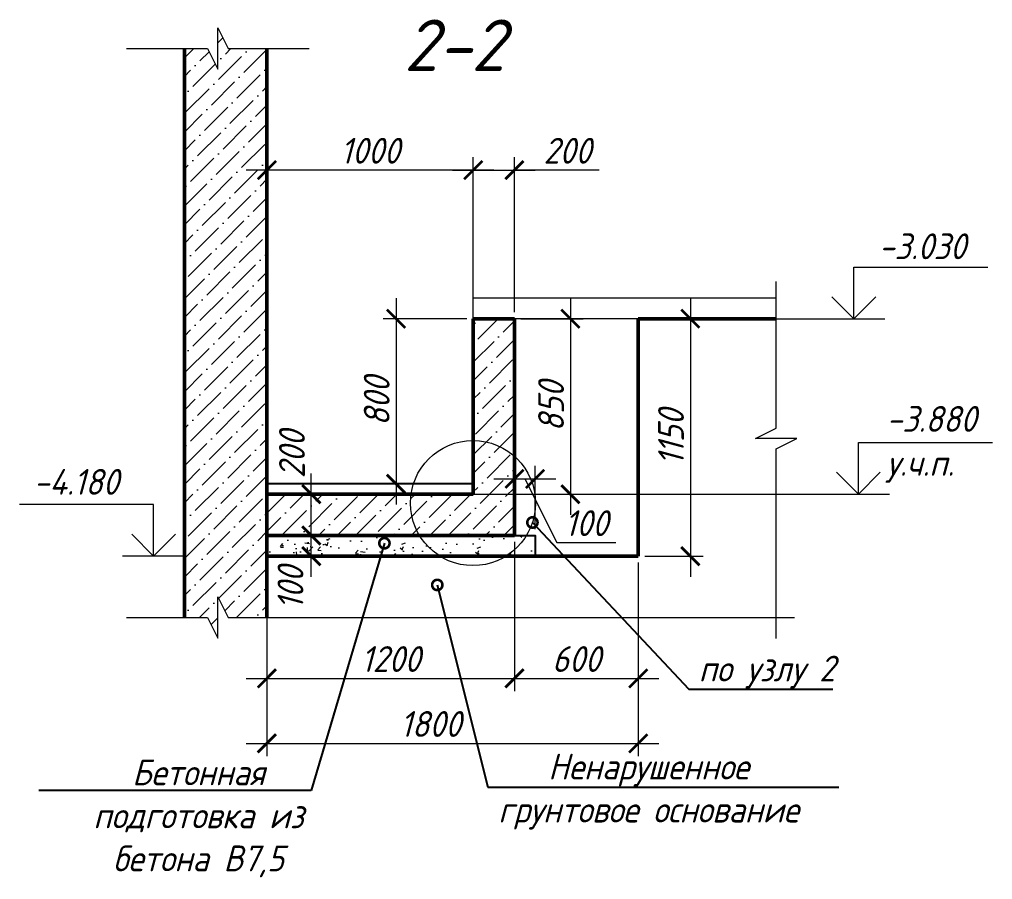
# Model space of a CAD drawing. Header units: millimetres. Extents: x 504091 to 2165846, y 135022 to 442887.
# Drawn here: x 1607539 to 1612255, y 234658 to 238824 of the extents above; entities that cross this region are included whole.
import ezdxf
from ezdxf import colors
from ezdxf.entities.mleader import LeaderData, LeaderLine
from ezdxf.enums import TextEntityAlignment as Align
from ezdxf.math import Vec2, Vec3

# ---------------------------------------------------------------- set-up
doc = ezdxf.new("R2010")
doc.units = ezdxf.units.MM
doc.linetypes.add('IMPORT-ADSK_Штриховая_ш3 п1_5 _2_', pattern=[4.5, 3, -1.5])
doc.layers.get('Defpoints').update_dxf_attribs({"color": 255})
for name, color, linetype, lineweight in [('S-STRS', 31, 'Continuous', 9), ('Высотные отметки', 7, 'Continuous', 9), ('Размер', 7, 'Continuous', 13), ('Размеры КР', 164, 'Continuous', 9), ('Типовые аннотации', 7, 'Continuous', 5), ('Штрих Стены', 7, 'Continuous', 5), ('Штрихока', 8, 'Continuous', 9)]:
    doc.layers.add(name, color=color, linetype=linetype, lineweight=lineweight)
for name, color, linetype in [('Стены внутр.1', 7, 'Continuous'), ('Тонкая', 7, 'Continuous'), ('ФВ-5', 7, 'Continuous')]:
    doc.layers.add(name, color=color, linetype=linetype)
doc.styles.add('GOST 2.304_new', font='isocpeur.ttf', dxfattribs={"width": 0.9, "oblique": 15})
doc.styles.add('Текст_М100', font='GOST_Common Italic.ttf', dxfattribs={"height": 250})
doc.linetypes.add('zem', pattern='A,1.9,[130,ltypeshp.shx,S=2.4,R=135,X=0.5,Y=-1.8],2,[130,ltypeshp.shx,S=2.4,R=135,X=0.5,Y=-1.8],2,[130,ltypeshp.shx,S=2.4,R=135,X=0.5,Y=-1.8],3.8', length=9.7)
doc.dimstyles.new('SPDS 1_50', dxfattribs={"dimscale": 50, "dimtxt": 2.5, "dimasz": 1.77, "dimexe": 1.25, "dimexo": 0.625, "dimtad": 1, "dimdec": 0, "dimrnd": 0.001, "dimzin": 9, "dimtxsty": 'GOST 2.304_new', "dimblk": 'ARCHTICK', "dimcen": 2.5, "dimdle": 2, "dimclrt": 256, "dimadec": 0, "dimazin": 2, "dimtfac": 0.75, "dimtdec": 0, "dimtmove": 1, "dimatfit": 3, "dimfxl": 0, "dimtolj": 1, "dimlwd": 9, "dimlwe": 9, "dimarcsym": 0})

# ---------------------------------------------------------------- blocks, each defined once
blk = doc.blocks.new('_ArchTick')
at = {"color": 0, "linetype": 'ByBlock', "const_width": 0.15}
blk.add_lwpolyline([(-0.5, -0.5), (0.5, 0.5)], dxfattribs=at)
blk = doc.blocks.new('*D4537')
at = {"layer": 'Defpoints', "color": 0, "lineweight": 20, "ltscale": 0.1, "transparency": 16777216}
for p in [(1608738.5, 238094.3), (1608738.5, 238074.4), (1609738.5, 237374.4)]:
    blk.add_point(p, dxfattribs=at)
at = {"layer": 'Стены внутр.1', "color": 0, "lineweight": 9, "ltscale": 0.1, "transparency": 16777216}
for p, q in [((1608738.5, 238105.6), (1608738.5, 238156.8)), ((1609738.5, 237405.6), (1609738.5, 238156.8)), ((1609838.5, 238094.3), (1608638.5, 238094.3))]:
    blk.add_line(p, q, dxfattribs=at)
at = {"layer": 'Стены внутр.1', "color": 0, "lineweight": 9, "ltscale": 0.1, "transparency": 16777216, "xscale": 88.5, "yscale": 88.5, "zscale": 88.5, "rotation": 180}
blk.add_blockref('_ArchTick', (1608738.5, 238094.3), dxfattribs=at)
at = {"layer": 'Стены внутр.1', "color": 0, "lineweight": 9, "ltscale": 0.1, "transparency": 16777216, "xscale": 88.5, "yscale": 88.5, "zscale": 88.5}
blk.add_blockref('_ArchTick', (1609738.5, 238094.3), dxfattribs=at)
at = {"layer": 'Стены внутр.1', "lineweight": 0, "ltscale": 0.1, "transparency": 16777216, "insert": (1609238.5, 238188.1), "char_height": 125, "attachment_point": 5, "style": 'GOST 2.304_new'}
blk.add_mtext('\\A1;1000', dxfattribs=at)
blk = doc.blocks.new('*D4538')
at = {"layer": 'Defpoints', "color": 0, "lineweight": 20, "ltscale": 0.1, "transparency": 16777216}
for p in [(1609938.5, 238094.3), (1609738.5, 237374.4), (1609938.5, 237374.4)]:
    blk.add_point(p, dxfattribs=at)
at = {"layer": 'Стены внутр.1', "color": 0, "lineweight": 9, "ltscale": 0.1, "transparency": 16777216}
for p, q in [((1609738.5, 237405.6), (1609738.5, 238156.8)), ((1609938.5, 237405.6), (1609938.5, 238156.8)), ((1609638.5, 238094.3), (1610038.5, 238094.3)), ((1610349.5, 238094.3), (1609938.5, 238094.3))]:
    blk.add_line(p, q, dxfattribs=at)
at = {"layer": 'Стены внутр.1', "color": 0, "lineweight": 9, "ltscale": 0.1, "transparency": 16777216, "xscale": 88.5, "yscale": 88.5, "zscale": 88.5, "rotation": 180}
blk.add_blockref('_ArchTick', (1609738.5, 238094.3), dxfattribs=at)
at = {"layer": 'Стены внутр.1', "color": 0, "lineweight": 9, "ltscale": 0.1, "transparency": 16777216, "xscale": 88.5, "yscale": 88.5, "zscale": 88.5}
blk.add_blockref('_ArchTick', (1609938.5, 238094.3), dxfattribs=at)
at = {"layer": 'Стены внутр.1', "lineweight": 0, "ltscale": 0.1, "transparency": 16777216, "insert": (1610194.6, 238188.1), "char_height": 125, "attachment_point": 5, "style": 'GOST 2.304_new'}
blk.add_mtext('\\A1;200', dxfattribs=at)
blk = doc.blocks.new('*D4539')
at = {"layer": 'Defpoints', "color": 0, "lineweight": 20, "ltscale": 0.1, "transparency": 16777216}
for p in [(1609938.5, 236324.4), (1608738.5, 236224.4), (1609938.5, 235632.2)]:
    blk.add_point(p, dxfattribs=at)
at = {"layer": 'Стены внутр.1', "color": 0, "lineweight": 9, "ltscale": 0.1, "transparency": 16777216}
for p, q in [((1609938.5, 236293.1), (1609938.5, 235569.7)), ((1608738.5, 236193.1), (1608738.5, 235569.7)), ((1608638.5, 235632.2), (1610038.5, 235632.2))]:
    blk.add_line(p, q, dxfattribs=at)
at = {"layer": 'Стены внутр.1', "color": 0, "lineweight": 9, "ltscale": 0.1, "transparency": 16777216, "xscale": 88.5, "yscale": 88.5, "zscale": 88.5, "rotation": 180}
blk.add_blockref('_ArchTick', (1608738.5, 235632.2), dxfattribs=at)
at = {"layer": 'Стены внутр.1', "color": 0, "lineweight": 9, "ltscale": 0.1, "transparency": 16777216, "xscale": 88.5, "yscale": 88.5, "zscale": 88.5}
blk.add_blockref('_ArchTick', (1609938.5, 235632.2), dxfattribs=at)
at = {"layer": 'Стены внутр.1', "lineweight": 0, "ltscale": 0.1, "transparency": 16777216, "insert": (1609338.5, 235726), "char_height": 125, "attachment_point": 5, "style": 'GOST 2.304_new'}
blk.add_mtext('\\A1;1200', dxfattribs=at)
blk = doc.blocks.new('*D4540')
at = {"layer": 'Defpoints', "color": 0, "lineweight": 20, "ltscale": 0.1, "transparency": 16777216}
for p in [(1609938.5, 236224.4), (1610538.5, 236224.4), (1610538.5, 235632.2)]:
    blk.add_point(p, dxfattribs=at)
at = {"layer": 'Стены внутр.1', "color": 0, "lineweight": 9, "ltscale": 0.1, "transparency": 16777216}
for p, q in [((1609938.5, 236193.1), (1609938.5, 235569.7)), ((1610538.5, 236193.1), (1610538.5, 235569.7)), ((1609838.5, 235632.2), (1610638.5, 235632.2))]:
    blk.add_line(p, q, dxfattribs=at)
at = {"layer": 'Стены внутр.1', "color": 0, "lineweight": 9, "ltscale": 0.1, "transparency": 16777216, "xscale": 88.5, "yscale": 88.5, "zscale": 88.5, "rotation": 180}
blk.add_blockref('_ArchTick', (1609938.5, 235632.2), dxfattribs=at)
at = {"layer": 'Стены внутр.1', "color": 0, "lineweight": 9, "ltscale": 0.1, "transparency": 16777216, "xscale": 88.5, "yscale": 88.5, "zscale": 88.5}
blk.add_blockref('_ArchTick', (1610538.5, 235632.2), dxfattribs=at)
at = {"layer": 'Стены внутр.1', "lineweight": 0, "ltscale": 0.1, "transparency": 16777216, "insert": (1610238.5, 235726), "char_height": 125, "attachment_point": 5, "style": 'GOST 2.304_new'}
blk.add_mtext('\\A1;600', dxfattribs=at)
blk = doc.blocks.new('*D4541')
at = {"layer": 'Defpoints', "color": 0, "lineweight": 20, "ltscale": 0.1, "transparency": 16777216}
for p in [(1609738.5, 237374.4), (1609364.4, 236574.4), (1609738.5, 236574.4)]:
    blk.add_point(p, dxfattribs=at)
at = {"layer": 'Стены внутр.1', "color": 0, "lineweight": 9, "ltscale": 0.1, "transparency": 16777216}
for p, q in [((1609364.4, 237474.4), (1609364.4, 236474.4)), ((1609707.3, 237374.4), (1609301.9, 237374.4)), ((1609707.3, 236574.4), (1609301.9, 236574.4))]:
    blk.add_line(p, q, dxfattribs=at)
at = {"layer": 'Стены внутр.1', "color": 0, "lineweight": 9, "ltscale": 0.1, "transparency": 16777216, "xscale": 88.5, "yscale": 88.5, "zscale": 88.5}
for p, rotation in [((1609364.4, 237374.4), 90), ((1609364.4, 236574.4), 270)]:
    blk.add_blockref('_ArchTick', p, dxfattribs=dict(at, rotation=rotation))
at = {"layer": 'Стены внутр.1', "lineweight": 0, "ltscale": 0.1, "transparency": 16777216, "insert": (1609270.7, 236974.4), "char_height": 125, "attachment_point": 5, "rotation": 90, "style": 'GOST 2.304_new'}
blk.add_mtext('\\A1;800', dxfattribs=at)
blk = doc.blocks.new('*D4533')
at = {"layer": 'Defpoints', "color": 0, "lineweight": 20, "ltscale": 0.1, "transparency": 16777216}
for p in [(1608738.5, 236141.5), (1610538.5, 236141.5), (1610538.5, 235317.5)]:
    blk.add_point(p, dxfattribs=at)
at = {"layer": 'Стены внутр.1', "color": 0, "lineweight": 9, "ltscale": 0.1, "transparency": 16777216}
for p, q in [((1608738.5, 236110.3), (1608738.5, 235255)), ((1610538.5, 236110.3), (1610538.5, 235255)), ((1608638.5, 235317.5), (1610638.5, 235317.5))]:
    blk.add_line(p, q, dxfattribs=at)
at = {"layer": 'Стены внутр.1', "color": 0, "lineweight": 9, "ltscale": 0.1, "transparency": 16777216, "xscale": 88.5, "yscale": 88.5, "zscale": 88.5, "rotation": 180}
blk.add_blockref('_ArchTick', (1608738.5, 235317.5), dxfattribs=at)
at = {"layer": 'Стены внутр.1', "color": 0, "lineweight": 9, "ltscale": 0.1, "transparency": 16777216, "xscale": 88.5, "yscale": 88.5, "zscale": 88.5}
blk.add_blockref('_ArchTick', (1610538.5, 235317.5), dxfattribs=at)
at = {"layer": 'Стены внутр.1', "lineweight": 0, "ltscale": 0.1, "transparency": 16777216, "insert": (1609532, 235411.3), "char_height": 125, "attachment_point": 5, "style": 'GOST 2.304_new'}
blk.add_mtext('\\A1;1800', dxfattribs=at)
blk = doc.blocks.new('*D4542')
at = {"layer": 'Defpoints', "color": 0, "lineweight": 20, "ltscale": 0.1, "transparency": 16777216}
for p in [(1610538.5, 237374.4), (1610538.5, 236224.4), (1610790.8, 236224.4)]:
    blk.add_point(p, dxfattribs=at)
at = {"layer": 'Стены внутр.1', "color": 0, "lineweight": 9, "ltscale": 0.1, "transparency": 16777216}
for p, q in [((1610790.8, 237474.4), (1610790.8, 236124.4)), ((1610569.8, 237374.4), (1610853.3, 237374.4)), ((1610569.8, 236224.4), (1610853.3, 236224.4))]:
    blk.add_line(p, q, dxfattribs=at)
at = {"layer": 'Стены внутр.1', "color": 0, "lineweight": 9, "ltscale": 0.1, "transparency": 16777216, "xscale": 88.5, "yscale": 88.5, "zscale": 88.5}
for p, rotation in [((1610790.8, 237374.4), 90), ((1610790.8, 236224.4), 270)]:
    blk.add_blockref('_ArchTick', p, dxfattribs=dict(at, rotation=rotation))
at = {"layer": 'Стены внутр.1', "lineweight": 0, "ltscale": 0.1, "transparency": 16777216, "insert": (1610697.1, 236799.4), "char_height": 125, "attachment_point": 5, "rotation": 90, "style": 'GOST 2.304_new'}
blk.add_mtext('\\A1;1150', dxfattribs=at)
blk = doc.blocks.new('Высотные отметки - Стрелка вверх-1918503-2')
at = {"layer": 'Типовые аннотации'}
for p, q in [((-4141.9, 11520), (-5441.9, 11520)), ((-4141.9, 11020), (-4141.9, 11520)), ((-4141.9, 11020), (-4354, 11232.1)), ((-4141.9, 11020), (-3929.8, 11232.1)), ((-3841.9, 11020), (-4441.9, 11020))]:
    blk.add_line(p, q, dxfattribs=at)
blk = doc.blocks.new('*D4534')
at = {"layer": 'Defpoints', "color": 0, "lineweight": 20, "ltscale": 100, "transparency": 16777216}
for p in [(1609938.5, 237374.4), (1609938.5, 236524.4), (1610209.6, 236524.4)]:
    blk.add_point(p, dxfattribs=at)
at = {"layer": 'Размер', "color": 0, "lineweight": 9, "ltscale": 100, "transparency": 16777216}
for p, q in [((1610209.6, 237474.4), (1610209.6, 236424.4)), ((1609969.8, 237374.4), (1610272.1, 237374.4)), ((1609969.8, 236524.4), (1610272.1, 236524.4))]:
    blk.add_line(p, q, dxfattribs=at)
at = {"layer": 'Размер', "color": 0, "lineweight": 9, "ltscale": 100, "transparency": 16777216, "xscale": 88.5, "yscale": 88.5, "zscale": 88.5}
for p, rotation in [((1610209.6, 237374.4), 90), ((1610209.6, 236524.4), 270)]:
    blk.add_blockref('_ArchTick', p, dxfattribs=dict(at, rotation=rotation))
at = {"layer": 'Размер', "ltscale": 100, "transparency": 16777216, "insert": (1610115.8, 236949.4), "char_height": 125, "attachment_point": 5, "rotation": 90, "style": 'GOST 2.304_new'}
blk.add_mtext('\\A1;850', dxfattribs=at)
blk = doc.blocks.new('*D4535')
at = {"layer": 'Defpoints', "color": 0, "lineweight": 20, "ltscale": 100, "transparency": 16777216}
for p in [(1608818.6, 236324.4), (1608953.8, 236324.4), (1608811.4, 236224.4)]:
    blk.add_point(p, dxfattribs=at)
at = {"layer": 'Размер', "color": 0, "lineweight": 9, "ltscale": 100, "transparency": 16777216}
for p, q in [((1608953.8, 236124.4), (1608953.8, 236424.4)), ((1608849.9, 236324.4), (1609016.3, 236324.4)), ((1608842.7, 236224.4), (1609016.3, 236224.4))]:
    blk.add_line(p, q, dxfattribs=at)
at = {"layer": 'Размер', "color": 0, "lineweight": 9, "ltscale": 100, "transparency": 16777216, "xscale": 88.5, "yscale": 88.5, "zscale": 88.5}
for p, rotation in [((1608953.8, 236324.4), 90), ((1608953.8, 236224.4), 270)]:
    blk.add_blockref('_ArchTick', p, dxfattribs=dict(at, rotation=rotation))
at = {"layer": 'Размер', "ltscale": 100, "transparency": 16777216, "insert": (1608852.9, 236070.1), "char_height": 125, "attachment_point": 5, "rotation": 90, "style": 'GOST 2.304_new'}
blk.add_mtext('\\A1;100', dxfattribs=at)
blk = doc.blocks.new('*D4536')
at = {"layer": 'Defpoints', "color": 0, "lineweight": 20, "ltscale": 100, "transparency": 16777216}
for p in [(1608818.6, 236524.4), (1608953.8, 236524.4), (1608818.6, 236324.4)]:
    blk.add_point(p, dxfattribs=at)
at = {"layer": 'Размер', "color": 0, "lineweight": 9, "ltscale": 100, "transparency": 16777216}
for p, q in [((1608953.8, 236224.4), (1608953.8, 236624.4)), ((1608849.9, 236524.4), (1609016.3, 236524.4)), ((1608849.9, 236324.4), (1609016.3, 236324.4))]:
    blk.add_line(p, q, dxfattribs=at)
at = {"layer": 'Размер', "color": 0, "lineweight": 9, "ltscale": 100, "transparency": 16777216, "xscale": 88.5, "yscale": 88.5, "zscale": 88.5}
for p, rotation in [((1608953.8, 236524.4), 90), ((1608953.8, 236324.4), 270)]:
    blk.add_blockref('_ArchTick', p, dxfattribs=dict(at, rotation=rotation))
at = {"layer": 'Размер', "ltscale": 100, "transparency": 16777216, "insert": (1608860, 236717.1), "char_height": 125, "attachment_point": 5, "rotation": 90, "style": 'GOST 2.304_new'}
blk.add_mtext('\\A1;200', dxfattribs=at)
blk = doc.blocks.new('_DotSmall')
at = {"color": 0, "linetype": 'ByBlock', "lineweight": 35, "const_width": 0.5}
blk.add_lwpolyline([(-0.0625, 0, 1), (0.0625, 0, 1)], format="xyb", close=True, dxfattribs=at)
blk = doc.blocks.new('*D4591')
at = {"layer": 'Defpoints', "color": 0, "lineweight": 20, "ltscale": 100, "transparency": 16777216}
for p in [(1610038.5, 236598.7), (1609938.5, 236324.4), (1610038.5, 236324.4)]:
    blk.add_point(p, dxfattribs=at)
at = {"layer": 'Размер', "color": 0, "lineweight": 9, "ltscale": 100, "transparency": 16777216}
for p, q in [((1609938.5, 236355.6), (1609938.5, 236661.2)), ((1610038.5, 236355.6), (1610038.5, 236661.2)), ((1609838.5, 236598.7), (1610138.5, 236598.7)), ((1609988.5, 236598.7), (1610143.2, 236290.3)), ((1610143.2, 236290.3), (1610430.4, 236290.3))]:
    blk.add_line(p, q, dxfattribs=at)
at = {"layer": 'Размер', "color": 0, "lineweight": 9, "ltscale": 100, "transparency": 16777216, "xscale": 88.5, "yscale": 88.5, "zscale": 88.5, "rotation": 180}
blk.add_blockref('_ArchTick', (1609938.5, 236598.7), dxfattribs=at)
at = {"layer": 'Размер', "color": 0, "lineweight": 9, "ltscale": 100, "transparency": 16777216, "xscale": 88.5, "yscale": 88.5, "zscale": 88.5}
blk.add_blockref('_ArchTick', (1610038.5, 236598.7), dxfattribs=at)
at = {"layer": 'Размер', "ltscale": 100, "transparency": 16777216, "insert": (1610286.8, 236384.1), "char_height": 125, "attachment_point": 5, "style": 'GOST 2.304_new'}
blk.add_mtext('\\A1;100', dxfattribs=at)

msp = doc.modelspace()

# ---------------------------------------------------------------- hatches: boundary and pattern name
at = {"layer": 'ФВ-5', "lineweight": 0, "ltscale": 0.1}
h = msp.add_hatch(dxfattribs=at)
h.set_pattern_fill('AR-CONC', color=256)
h.set_pattern_definition([(50, (-40215100.5, -665037.9), (182.184669, -15.93908554), [19.05, -209.55]), (355, (-40215100.5, -665037.9), (-35.2434214, 191.0568452), [15.24, -167.6405842]), (100.4514447, (-40215085.32, -665039.23), (146.9412471, 175.1177519), [16.1900088, -178.0902446]), (46.1842, (-40215100.5, -664987.1), (271.0790409, -42.0423279), [28.575, -314.325]), (96.6355576, (-40215077.9, -664990.6), (237.404134, 247.4261246), [24.2850231, -267.1356082]), (351.1841512, (-40215100.5, -664987.1), (237.404134, 247.4261246), [22.859967, -251.459732]), (21, (-40215075.1, -664999.8), (151.61439127, -102.2651982), [19.05, -209.55]), (326, (-40215075.1, -664999.8), (61.80202835, 184.1879661), [15.24, -167.64]), (71.451445, (-40215062.47, -665008.32), (213.4164193, 81.9227689), [16.1900088, -178.0899376]), (37.5, (-40215100.5, -665037.9), (3.08860325, 84.55503887), [0, -165.608, 0, -170.18, 0, -168.275]), (7.5, (-40215100.5, -665037.9), (66.81966251, 100.18057482), [0, -97.028, 0, -161.798, 0, -64.135]), (327.5, (-40215157.14, -665037.9), (135.59059517, -5.72874399), [0, -63.5, 0, -198.12, 0, -262.89]), (317.5, (-40215182.54, -665037.9), (148.1291814, 25.42649103), [0, -82.55, 0, -131.572, 0, -186.69])])
h.paths.add_polyline_path([(1610038.5256, 236324.356), (1609938.5256, 236324.356), (1608738.5256, 236324.356), (1608738.5256, 236224.356), (1610038.5256, 236224.356)])
at = {"layer": 'Штрих Стены', "ltscale": 0.1}
h = msp.add_hatch(dxfattribs=at)
h.set_pattern_fill('ANSI36', color=256, scale=20)
h.set_pattern_definition([(45, (-40215400.5, -665037.9), (33.67596045, 123.47852166), [158.75, -31.75, 0, -31.75])])
h.paths.add_polyline_path([(1609938.5256, 237374.356), (1609738.5256, 237374.356), (1609738.5256, 236524.356), (1608738.5256, 236524.356), (1608738.5256, 236324.356), (1609938.5256, 236324.356)])
h.paths.add_polyline_path([(1608738.5256, 238683.0324), (1608551.0086, 238683.0324), (1608501.0086, 238783.0324), (1608501.0086, 238583.0324), (1608451.0086, 238683.0324), (1608338.5256, 238683.0324), (1608338.5256, 235927.0142), (1608451.0086, 235927.0142), (1608501.0086, 235827.0142), (1608501.0086, 236027.0142), (1608551.0086, 235927.0142), (1608738.5256, 235927.0142)])

# ---------------------------------------------------------------- linework, layer by layer
at = {"layer": 'S-STRS', "color": 18, "linetype": 'IMPORT-ADSK_Штриховая_ш3 п1_5 _2_', "true_color": 0x000000}
msp.add_line((1611207.096, 237474.356), (1609738.5256, 237474.356), dxfattribs=at)
at = {"layer": 'Высотные отметки'}
msp.add_line((1609738.5256, 236524.356), (1611507.8535, 236524.356), dxfattribs=at)
at = {"layer": 'Размеры КР', "lineweight": 20}
msp.add_line((1609738.5256, 237374.356), (1609738.5256, 237474.356), dxfattribs=at)
msp.add_circle((1609737.319, 236481.5327), 303.0214, dxfattribs=at)
at = {"layer": 'Стены внутр.1', "color": 0, "lineweight": 50, "ltscale": 0.1}
for p, q in [((1608338.5256, 238683.0324), (1608338.5256, 235927.0142)), ((1608738.5256, 238683.0324), (1608738.5256, 235927.0142)), ((1609738.5256, 237374.356), (1609738.5256, 236524.356)), ((1609738.5256, 237374.356), (1609938.5256, 237374.356)), ((1609938.5256, 237374.356), (1609938.5256, 236324.356)), ((1611207.096, 237374.356), (1610538.5256, 237374.356)), ((1610538.5256, 237374.356), (1610538.5256, 236224.356)), ((1609738.5256, 236524.356), (1608738.5256, 236524.356)), ((1608738.5256, 236524.356), (1608738.5256, 236324.356)), ((1609938.5256, 236324.356), (1608738.5256, 236324.356)), ((1610538.5256, 236224.356), (1608738.5256, 236224.356))]:
    msp.add_line(p, q, dxfattribs=at)
at = {"layer": 'Стены внутр.1', "color": 0, "lineweight": 0, "ltscale": 0.1}
msp.add_line((1610538.5256, 237374.356), (1609938.5256, 237374.356), dxfattribs=at)
at = {"layer": 'Стены внутр.1', "color": 0, "ltscale": 0.1}
msp.add_line((1609738.5256, 236574.356), (1608738.5256, 236574.356), dxfattribs=at)
at = {"layer": 'Стены внутр.1', "color": 0, "lineweight": 0, "ltscale": 0.1}
for points in [[(1608058.8672, 238683.0324), (1608451.0086, 238683.0324), (1608501.0086, 238583.0324), (1608501.0086, 238783.0324), (1608551.0086, 238683.0324), (1608943.1499, 238683.0324)], [(1611207.096, 235824.7142), (1611207.096, 236744.0471), (1611307.096, 236794.0471), (1611107.096, 236794.0471), (1611207.096, 236844.0471), (1611207.096, 237554.2619)], [(1608058.8672, 235927.0142), (1608451.0086, 235927.0142), (1608501.0086, 235827.0142), (1608501.0086, 236027.0142), (1608551.0086, 235927.0142), (1611296.4355, 235927.0142)]]:
    msp.add_lwpolyline(points, dxfattribs=at)
at = {"layer": 'Стены внутр.1', "color": 0, "ltscale": 0.1}
msp.add_lwpolyline([(1609938.5256, 236324.356), (1610038.5256, 236324.356), (1610038.5256, 236224.356)], dxfattribs=at)
at = {"layer": 'Типовые аннотации', "extrusion": (0, 0, -1)}
for p, q in [((1611583.4252, 237624.356), (1612233.4252, 237624.356)), ((1611583.4252, 237374.356), (1611583.4252, 237624.356)), ((1611583.4252, 237374.356), (1611477.3591, 237480.422)), ((1611583.4252, 237374.356), (1611689.4912, 237480.422)), ((1611207.096, 237374.356), (1611733.4252, 237374.356))]:
    msp.add_line(p, q, dxfattribs=at)
at = {"layer": 'Штрихока', "linetype": 'zem', "ltscale": 30}
for p, q in [((1610538.5256, 236224.356), (1610538.5256, 237374.356)), ((1610538.5256, 237374.356), (1611207.096, 237374.356)), ((1608738.5256, 236224.356), (1610538.5256, 236224.356))]:
    msp.add_line(p, q, dxfattribs=at)

# ---------------------------------------------------------------- block references
at = {"layer": 'Высотные отметки', "lineweight": 18, "extrusion": (0, 0, -1), "yscale": 0.5, "zscale": 0.5}
for p, xscale in [((-1609534.4979, 231014.356), 0.5), ((-1610260.3061, 230714.356), -0.5)]:
    msp.add_blockref('Высотные отметки - Стрелка вверх-1918503-2', p, dxfattribs=dict(at, xscale=xscale))

# ---------------------------------------------------------------- texts
at = {"layer": 'Высотные отметки', "char_height": 125, "attachment_point": 1, "line_spacing_factor": 1.022761, "style": 'GOST 2.304_new'}
for s, insert, width in [('-3.030', (1611703.7425, 237787.7095), 1489.60789), ('-3.880\\Pу.ч.п.', (1611740.7784, 236951.6644), 508.377134), ('-4.180', (1607607.5661, 236646.7358), 508.377134)]:
    msp.add_mtext(s, dxfattribs=dict(at, insert=insert, width=width))
at = {"layer": 'Тонкая', "ltscale": 100, "style": 'Текст_М100'}
msp.add_text('2-2', height=250, dxfattribs=at).set_placement((1609647.2654, 238698.9582), align=Align.MIDDLE_CENTER)

# ---------------------------------------------------------------- dimensions: what is measured, and where the dimension line sits
at = {"layer": 'Размер', "ltscale": 100}
dim = msp.add_linear_dim(base=(1610209.5613, 236524.356), p1=(1609938.5256, 237374.356), p2=(1609938.5256, 236524.356), angle=90, dimstyle='SPDS 1_50', dxfattribs=at)
dim.commit()
dim.dimension.update_dxf_attribs({"geometry": '*D4534', "text_midpoint": (1610115.8113, 236949.356)})
for base, p1, p2, picture, middle in [((1608953.7816, 236524.356), (1608818.6007, 236324.356), (1608818.6007, 236524.356), '*D4536', (1608953.7816, 236717.0506)), ((1608953.7816, 236324.356), (1608811.4353, 236224.356), (1608818.6007, 236324.356), '*D4535', (1608946.6691, 236070.0836))]:
    dim = msp.add_linear_dim(base=base, p1=p1, p2=p2, angle=90, dimstyle='SPDS 1_50', dxfattribs=at)
    dim.commit()
    dim.dimension.update_dxf_attribs({"geometry": picture, "text_midpoint": middle, "dimtype": 160})
dim = msp.add_linear_dim(base=(1610038.5256, 236598.7485), p1=(1609938.5256, 236324.356), p2=(1610038.5256, 236324.356), dimstyle='SPDS 1_50', dxfattribs=at)
dim.commit()
dim.dimension.update_dxf_attribs({"geometry": '*D4591', "text_midpoint": (1610174.4499, 236290.3183), "dimtype": 160})
at = {"layer": 'Стены внутр.1', "color": 0, "lineweight": 0, "ltscale": 0.1}
for base, p1, p2, angle, picture, middle in [((1608738.5256, 238094.3151), (1609738.5256, 237374.356), (1608738.5256, 238074.356), 0, '*D4537', (1609238.5256, 238188.0651)), ((1609364.4104, 236574.356), (1609738.5256, 237374.356), (1609738.5256, 236574.356), 90, '*D4541', (1609270.6604, 236974.356)), ((1610790.8113, 236224.356), (1610538.5256, 237374.356), (1610538.5256, 236224.356), 90, '*D4542', (1610697.0613, 236799.356)), ((1609938.5256, 235632.2331), (1608738.5256, 236224.356), (1609938.5256, 236324.356), 0, '*D4539', (1609338.5256, 235725.9831))]:
    dim = msp.add_linear_dim(base=base, p1=p1, p2=p2, angle=angle, dimstyle='SPDS 1_50', dxfattribs=at)
    dim.commit()
    dim.dimension.update_dxf_attribs({"geometry": picture, "text_midpoint": middle})
for base, p1, p2, picture, middle in [((1609938.5256, 238094.3151), (1609738.5256, 237374.356), (1609938.5256, 237374.356), '*D4538', (1610194.6074, 238138.5651)), ((1610538.5256, 235632.2331), (1609938.5256, 236224.356), (1610538.5256, 236224.356), '*D4540', (1610238.5256, 235632.2331)), ((1610538.5256, 235317.5246), (1608738.5256, 236141.5047), (1610538.5256, 236141.5047), '*D4533', (1609531.9756, 235317.5246))]:
    dim = msp.add_linear_dim(base=base, p1=p1, p2=p2, angle=0, dimstyle='SPDS 1_50', dxfattribs=at)
    dim.commit()
    dim.dimension.update_dxf_attribs({"geometry": picture, "text_midpoint": middle, "dimtype": 160})

# ---------------------------------------------------------------- leaders
at = {"layer": 'Размер', "ltscale": 20}
ml = msp.add_multileader_mtext('Standard', dxfattribs=at)
ml.set_content('\\A1;по узлу 2', color=256, style='GOST 2.304_new')
ml.set_leader_properties()
ml.set_arrow_properties(name='DOTSMALL')
ml.build(insert=Vec2(0, 0))
ml.multileader.update_dxf_attribs({"text_left_attachment_type": 6, "text_right_attachment_type": 6, "dogleg_length": 1, "arrow_head_size": 100})
ctx = ml.context
ctx.base_point, ctx.char_height, ctx.arrow_head_size, ctx.landing_gap_size, ctx.plane_origin = Vec3(1610804.1335, 235579.7597), 125, 100, 0, Vec3(1589603.6603, 383714.1859)
ctx.left_attachment, ctx.right_attachment, ctx.text_align_type = 6, 6, 1
notes = []
notes.append((ctx, [(1, (1, 1, 0), (1610784.1335, 235579.7597), (1, 0), 20, [(0, [(1610025.3572, 236387.4265)], 0, [])])]))
ctx.mtext.insert, ctx.mtext.rotation, ctx.mtext.width, ctx.mtext.alignment, ctx.mtext.flow_direction = Vec3(1611161.6656, 235742.2597), 6.283185307, 1286.674802, 2, 5
ml = msp.add_multileader_mtext('Standard', dxfattribs=at)
ml.set_content('\\A1;Бетонная подготовка из бетона В7,5', color=256, style='GOST 2.304_new')
ml.set_leader_properties()
ml.set_arrow_properties(name='DOTSMALL')
ml.build(insert=Vec2(0, 0))
ml.multileader.update_dxf_attribs({"text_left_attachment_type": 6, "text_right_attachment_type": 6, "dogleg_length": 1, "arrow_head_size": 100})
ctx = ml.context
ctx.base_point, ctx.char_height, ctx.arrow_head_size, ctx.landing_gap_size, ctx.plane_origin = Vec3(1607881.0868, 235089.4522), 125, 100, 0, Vec3(1629435.2131, 382736.2889)
ctx.left_attachment, ctx.right_attachment, ctx.text_align_type = 6, 6, 1
notes.append((ctx, [(1, (1, 1, 0), (1608952.7054, 235089.4522), (-1, 0), 20, [(0, [(1609308.0998, 236286.9358)], 0, [])])]))
ctx.mtext.insert, ctx.mtext.width, ctx.mtext.alignment, ctx.mtext.flow_direction = Vec3(1608406.8961, 235239.4522), 1286.674802, 2, 5
ml = msp.add_multileader_mtext('Standard', dxfattribs=at)
ml.set_content('\\A1;Ненарушенное грунтовое основание ', color=256, style='GOST 2.304_new')
ml.set_leader_properties()
ml.set_arrow_properties(name='DOTSMALL')
ml.build(insert=Vec2(0, 0))
ml.multileader.update_dxf_attribs({"text_left_attachment_type": 6, "text_right_attachment_type": 6, "dogleg_length": 1, "arrow_head_size": 100})
ctx = ml.context
ctx.base_point, ctx.char_height, ctx.arrow_head_size, ctx.landing_gap_size, ctx.plane_origin = Vec3(1609828.9591, 235105.0014), 125, 100, 0, Vec3(1624720.9032, 382538.2232)
ctx.left_attachment, ctx.right_attachment, ctx.text_align_type = 6, 6, 1
notes.append((ctx, [(0, (1, 1, 0), (1609808.9591, 235105.0014), (1, 0), 20, [(0, [(1609564.3446, 236084.7988)], 0, [])])]))
ctx.mtext.insert, ctx.mtext.width, ctx.mtext.alignment, ctx.mtext.flow_direction = Vec3(1610588.2059, 235267.5014), 1664.96034, 2, 5
for ctx, leaders in notes:
    for number, flags, end, landing, length, lines in leaders:
        leader = LeaderData()
        leader.index, (leader.has_last_leader_line, leader.has_dogleg_vector, leader.attachment_direction) = number, flags
        leader.last_leader_point, leader.dogleg_vector, leader.dogleg_length = Vec3(end), Vec3(landing), length
        for number, points, colour, breaks in lines:
            line = LeaderLine()
            line.index, line.vertices, line.color, line.breaks = number, Vec3.list(points), colors.encode_raw_color(colour), breaks
            leader.lines.append(line)
        ctx.leaders.append(leader)

doc.saveas('drawing.dxf')
